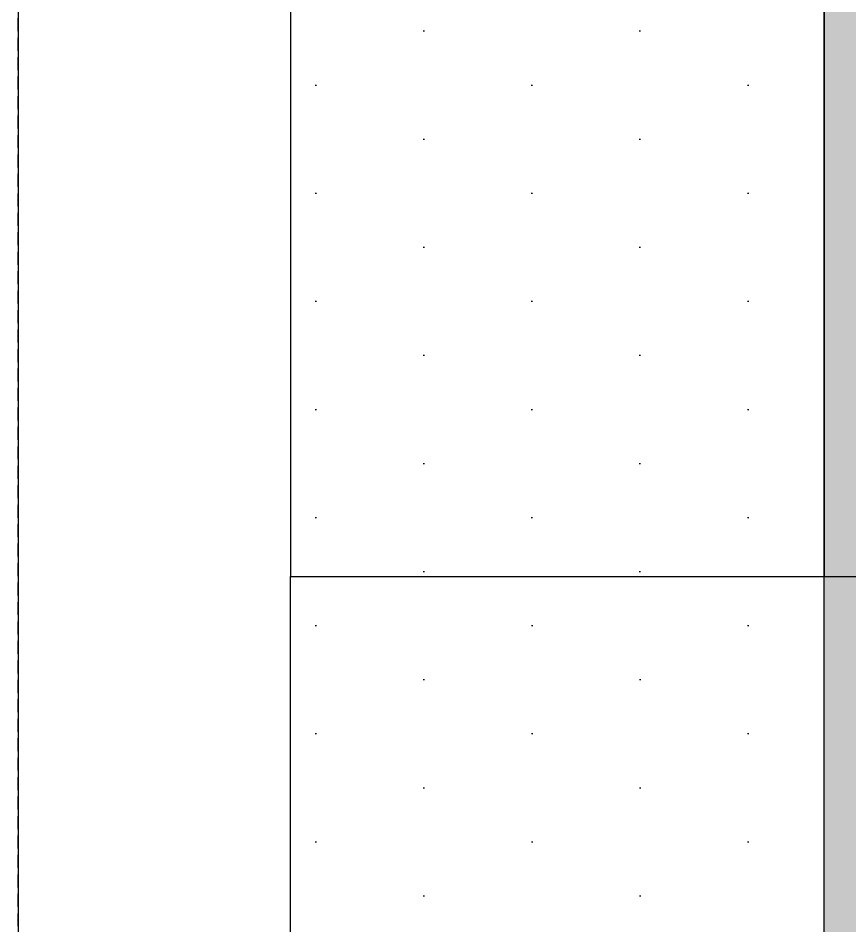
# Model space of a CAD drawing. Header units: millimetres. Extents: x -4391136 to -1798569, y -886572 to -291056.
# Drawn here: x -2446486.5 to -2446181.1, y -392044.1 to -391710.9 of the extents above; entities that cross this region are included whole.
import ezdxf

# ---------------------------------------------------------------- set-up
doc = ezdxf.new("R2010")
doc.units = ezdxf.units.MM
doc.set_wipeout_variables(frame=1)
doc.linetypes.add('Xref-C-1-PP17-AR-2214-01-B$0$Hidden', pattern=[7.143800000000001, 4.7625, -2.3813])
for name, color, linetype in [('010 - ASPG_FLASHING_HATCH_', 7, 'Continuous'), ('010 - ASPG_FLASHING_MAIN_COLOR_2', 7, 'Continuous'), ('010 - ASPG_FLASHING_MAIN_COLOR_4', 7, 'Continuous'), ('010 - ASPG_FLASHING_WIPEOUT_', 7, 'Continuous'), ('010 - ASPG_FRAMING_MAIN_COLOR_1', 7, 'Continuous'), ('010 - ASPG_FRAMING_WIPEOUT_', 7, 'Continuous'), ('_PP-Dim', 7, 'Continuous'), ('Xref-C-1-PP17-AR-2214-01-B$0$A-DETL-MBND', 7, 'Xref-C-1-PP17-AR-2214-01-B$0$Hidden'), ('Xref-C-1-PP17-AR-2214-01-B$0$S-BEAM', 7, 'Continuous'), ('Xref-C-1-PP17-AR-2214-01-B$0$S-COLS', 7, 'Continuous'), ('Xref-C-1-PP17-AR-2214-01-B$0$S-COLS-E', 7, 'Continuous'), ('Xref-C-1-PP17-AR-2214-01-B$0$WALL-E', 7, 'Continuous')]:
    doc.layers.add(name, color=color, linetype=linetype)
pattern_1 = [(0, (0, 0), (3.96875, 7.9375), [0, -7.9375])]
pattern_2 = [(0, (0, 0), (19.84375, 39.6875), [0, -39.6875])]

# ---------------------------------------------------------------- blocks, each defined once
blk = doc.blocks.new('Xref-C-1-PP17-AR-2214-01-B$0$H-Wide Flange-Column - H100x100x17_2-V86-ENTRANCE 2 - LOWER ROOF FLOOR PLAN01-flat-1')
at = {"layer": 'Xref-C-1-PP17-AR-2214-01-B$0$S-COLS-E', "lineweight": 9}
h = blk.add_hatch(dxfattribs=at)
h.set_pattern_fill('ACET-2D-FP_45', angle=180, style=0, pattern_type=2)
h.set_pattern_definition([(44.99999999999999, (2731642.736, 495728.4429999996), (-251.4471713899362, 251.4471713899364), []), (44.99999999999999, (2731642.736, 496109.4429999996), (-251.4471713899362, 251.4471713899364), [])])
h.paths.add_polyline_path([(-50.00000000279397, -50.00000000058208), (-0.06573954736813903, -50.00000000058208), (49.99999999720603, -50.00000000058208), (49.99999999720603, -42.00000000058208), (12.99999999720603, -42.00000000058208), (5.928932185284793, -39.07106781244511), (2.999999997206032, -32.00000000058208), (2.999999997206032, 31.99999999941792), (5.928932185284793, 39.07106781128095), (12.99999999720603, 41.99999999941792), (49.99999999720603, 41.99999999941792), (49.99999999720603, 49.99999999941792), (-50.00000000279397, 49.99999999941792), (-50.00000000279397, 41.99999999941792), (-13.00000000279397, 41.99999999941792), (-5.928932190872729, 39.07106781128095), (-3.000000002793968, 31.99999999941792), (-3.000000002793968, -32.00000000058208), (-5.928932190872729, -39.07106781244511), (-13.00000000279397, -42.00000000058208), (-50.00000000279397, -42.00000000058208)])
at = {"layer": 'Xref-C-1-PP17-AR-2214-01-B$0$S-COLS', "color": 7}
for p, q in [((50, 50), (-50, 50)), ((-50, 50), (-50, 42)), ((50, 42), (50, 50)), ((-50, 42), (-13, 42)), ((13, 42), (50, 42)), ((-3, 32), (-3, -32)), ((3, -32), (3, 32)), ((-13, -42), (-50, -42)), ((-50, -42), (-50, -50)), ((50, -42), (13, -42)), ((50, -50), (50, -42)), ((-50, -50), (50, -50))]:
    blk.add_line(p, q, dxfattribs=at)
for centre, radius, start, end in [((-13, 32), 10.00000000000001, 0, 90), ((13, 32), 9.99999999999999, 90, 180), ((-13, -32), 9.99999999999999, 270, 0), ((13, -32), 10.00000000000001, 180, 270)]:
    blk.add_arc(centre, radius, start, end, dxfattribs=at)
blk = doc.blocks.new('W-1-PP17-ENT2_REV00_20260526-152612_EX_LOPF-1')
at = {"layer": 'Xref-C-1-PP17-AR-2214-01-B$0$A-DETL-MBND', "color": 7}
for p, q in [((670.0000017015263, -9905.000000000058), (670.0000017015263, -7339.999999999127)), ((970.0000017015263, -9305.00881989306), (970.0000017015263, -8550.008819817158))]:
    blk.add_line(p, q, dxfattribs=at)
at = {"layer": 'Xref-C-1-PP17-AR-2214-01-B$0$S-BEAM', "color": 7}
for p, q in [((670.0000017015263, -7239.999999999127), (670.0000017015263, -9904.999999999127)), ((970.0000017015263, -8550.008819817158), (970.0000017015263, -9305.00881989306))]:
    blk.add_line(p, q, dxfattribs=at)
at = {"layer": 'Xref-C-1-PP17-AR-2214-01-B$0$WALL-E', "color": 7}
blk.add_line((970.0000017015263, -9305.00881989306), (970.0000017015263, -8550.008819817158), dxfattribs=at)
at = {"color": 7, "rotation": 270}
blk.add_blockref('Xref-C-1-PP17-AR-2214-01-B$0$H-Wide Flange-Column - H100x100x17_2-V86-ENTRANCE 2 - LOWER ROOF FLOOR PLAN01-flat-1', (920.5036176019348, -8500.008819817158), dxfattribs=at)
blk = doc.blocks.new('*U1999')
at = {"color": 7}
blk.add_wipeout([(9.094947017729282e-13, -3.637978807091713e-12), (9349.999999999996, -3.637978807091713e-12), (9349.999999999996, 119.92499999998472), (9.094947017729282e-13, 119.92499999998472)], dxfattribs=at).dxf.layer = '010 - ASPG_FRAMING_WIPEOUT_'
at = {"layer": '010 - ASPG_FRAMING_MAIN_COLOR_1', "color": 7}
for p, q in [((9350, 119.9249999999884), (0, 119.9249999999884)), ((0, 114.8500000000058), (9350, 114.8500000000058)), ((0, 109.5400000000081), (9350, 109.5400000000081)), ((0, 10.38499999998021), (9350, 10.38499999998021)), ((4.365574568510056e-11, 5.309999999997672), (9350, 5.309999999997672)), ((2.91038304567337e-11, 0), (9350, 0))]:
    blk.add_line(p, q, dxfattribs=at)
blk = doc.blocks.new('W-1-PP17-ENT2_REV00_20260528-225335_ASPG_UPPF')
at = {"color": 7, "rotation": 90}
blk.add_blockref('*U1999', (970, -9879.999999999534), dxfattribs=at)
blk = doc.blocks.new('*U3058')
at = {"color": 7}
blk.add_wipeout([(0, -52.000000000100954), (1496.000000002954, -52.000000000100954), (1250.0000000004507, -247.9999999999809), (0, -247.9999999999809)], dxfattribs=at).dxf.layer = '010 - ASPG_FLASHING_WIPEOUT_'
at = {"layer": '010 - ASPG_FLASHING_HATCH_'}
h = blk.add_hatch(dxfattribs=at)
h.set_pattern_fill('DOTS', scale=0.5)
h.set_pattern_definition(pattern_2)
h.paths.add_polyline_path([(0, -52), (1496.000000003132, -52), (1250.000000000629, -247.9999999999999), (1.365535368960766e-16, -247.9999999999999)])
at = {"layer": '010 - ASPG_FLASHING_MAIN_COLOR_2', "color": 7}
blk.add_lwpolyline([(0, -52), (1496.000000003132, -52), (1250.000000000629, -247.9999999999999), (1.365535368960766e-16, -247.9999999999999)], close=True, dxfattribs=at)
at = {"color": 7}
blk.add_wipeout([(0, 69.29999999994789), (1617.30000000272, 69.29999999994789), (1496.0000000029531, -51.99999999999727), (0, -51.99999999999727)], dxfattribs=at).dxf.layer = '010 - ASPG_FLASHING_WIPEOUT_'
at = {"layer": '010 - ASPG_FLASHING_HATCH_'}
h = blk.add_hatch(dxfattribs=at)
h.set_pattern_fill('DOTS', scale=0.1)
h.set_pattern_definition(pattern_1)
h.paths.add_polyline_path([(-2.8421709430404e-14, 69.29999999999998), (1617.300000002899, 69.29999999999998), (1496.000000003132, -52.00000000000001), (3.155443620884047e-30, -52.00000000000001)])
at = {"layer": '010 - ASPG_FLASHING_MAIN_COLOR_4', "color": 7}
blk.add_lwpolyline([(-2.8421709430404e-14, 69.29999999999998), (1617.300000002899, 69.29999999999998), (1496.000000003132, -52.00000000000001), (3.155443620884047e-30, -52.00000000000001)], close=True, dxfattribs=at)
blk = doc.blocks.new('*U3064')
at = {"color": 7}
blk.add_wipeout([(0, -52.000000000100044), (2999.9999999999973, -52.00000000028649), (2999.9999999999386, -248.00000000016644), (0, -247.99999999998)], dxfattribs=at).dxf.layer = '010 - ASPG_FLASHING_WIPEOUT_'
at = {"layer": '010 - ASPG_FLASHING_HATCH_'}
h = blk.add_hatch(dxfattribs=at)
h.set_pattern_fill('DOTS', scale=0.5)
h.set_pattern_definition(pattern_2)
h.paths.add_polyline_path([(0, -52), (3000.000000000175, -52.00000000018626), (3000.000000000116, -248.0000000001862), (1.365535368960766e-16, -247.9999999999999)])
at = {"layer": '010 - ASPG_FLASHING_MAIN_COLOR_2', "color": 7}
blk.add_lwpolyline([(0, -52), (3000.000000000175, -52.00000000018626), (3000.000000000116, -248.0000000001862), (1.365535368960766e-16, -247.9999999999999)], close=True, dxfattribs=at)
at = {"color": 7}
blk.add_wipeout([(0, 69.29999999994743), (2999.9999999997635, 69.29999999976098), (2999.9999999999964, -52.00000000018372), (0, -51.99999999999818)], dxfattribs=at).dxf.layer = '010 - ASPG_FLASHING_WIPEOUT_'
at = {"layer": '010 - ASPG_FLASHING_HATCH_'}
h = blk.add_hatch(dxfattribs=at)
h.set_pattern_fill('DOTS', scale=0.1)
h.set_pattern_definition(pattern_1)
h.paths.add_polyline_path([(-2.8421709430404e-14, 69.29999999999998), (2999.999999999942, 69.29999999981372), (3000.000000000175, -52.00000000018628), (3.155443620884047e-30, -52.00000000000001)])
at = {"layer": '010 - ASPG_FLASHING_MAIN_COLOR_4', "color": 7}
blk.add_lwpolyline([(-2.8421709430404e-14, 69.29999999999998), (2999.999999999942, 69.29999999981372), (3000.000000000175, -52.00000000018628), (3.155443620884047e-30, -52.00000000000001)], close=True, dxfattribs=at)

msp = doc.modelspace()

# ---------------------------------------------------------------- block references
at = {"color": 7}
msp.add_blockref('W-1-PP17-ENT2_REV00_20260528-225335_ASPG_UPPF', (-2447156.514610203, -383210.8748381315), dxfattribs=at)

# ---------------------------------------------------------------- next in the draw order: block references
at = {"layer": '_PP-Dim', "color": 7}
msp.add_blockref('W-1-PP17-ENT2_REV00_20260526-152612_EX_LOPF-1', (-2447156.514610203, -383210.8748381315), dxfattribs=at)

# ---------------------------------------------------------------- next in the draw order: block references
at = {"color": 7, "rotation": 270}
msp.add_blockref('*U3058', (-2446138.514610203, -391915.8748381306), dxfattribs=at)

# ---------------------------------------------------------------- next in the draw order: block references
at = {"color": 7, "xscale": -1, "rotation": 270}
msp.add_blockref('*U3064', (-2446138.514610203, -391915.8748381306), dxfattribs=at)

doc.saveas('drawing.dxf')
